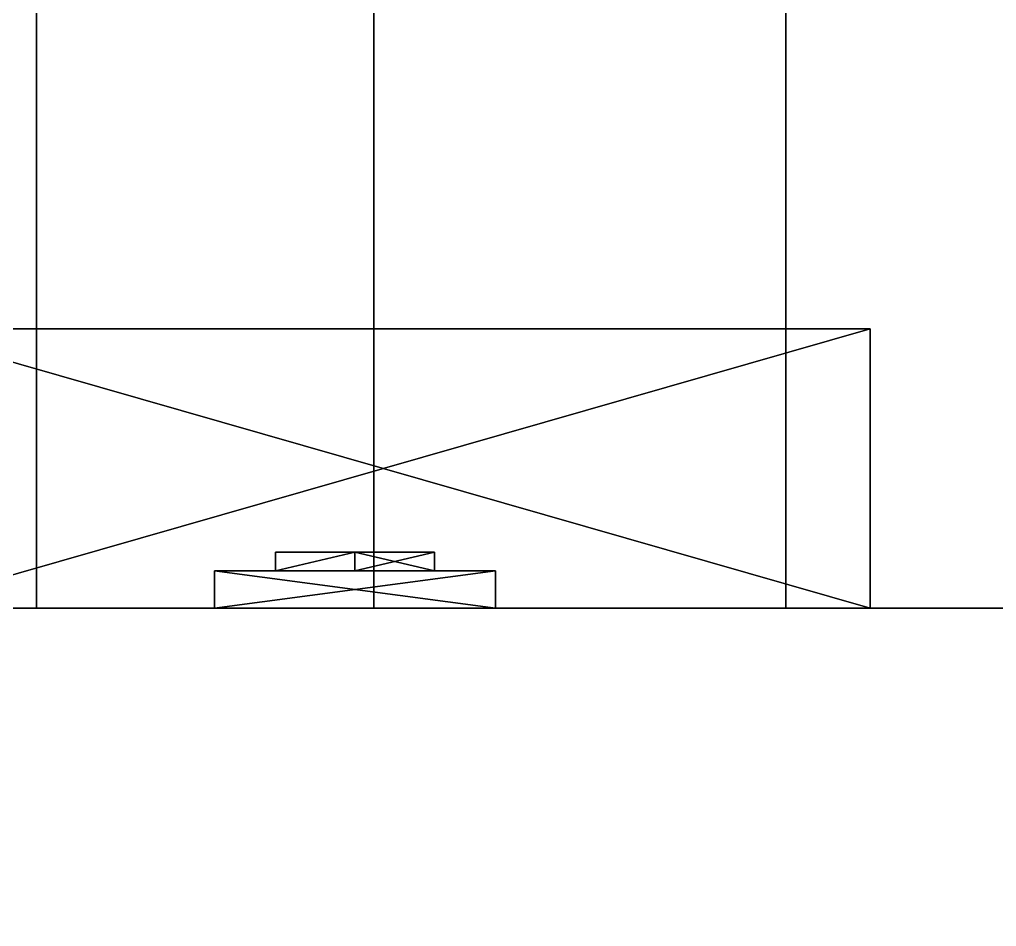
# Model space of a CAD drawing. Extents: x 0 to 5234, y -4951 to 0.
# Drawn here: x 4503.1 to 4555.2, y -4761.5 to -4713.1 of the extents above; entities that cross this region are included whole.
import ezdxf

# ---------------------------------------------------------------- set-up
doc = ezdxf.new("R2010")
doc.units = 0
for name, color, linetype in [('LAYER0', 7, 'CONTINUOUS'), ('LAYER115', 7, 'CONTINUOUS'), ('LAYER116', 7, 'CONTINUOUS'), ('LAYER128', 7, 'CONTINUOUS'), ('LAYER132', 7, 'CONTINUOUS'), ('LAYER135', 7, 'CONTINUOUS'), ('LAYER139', 7, 'CONTINUOUS'), ('LAYER151', 253, 'CONTINUOUS'), ('LAYER153', 253, 'CONTINUOUS'), ('LAYER155', 253, 'CONTINUOUS'), ('LAYER157', 253, 'CONTINUOUS'), ('LAYER159', 253, 'CONTINUOUS')]:
    doc.layers.add(name, color=color, linetype=linetype)

msp = doc.modelspace()

# ---------------------------------------------------------------- linework, layer by layer
at = {"layer": 'LAYER0', "invisible_edges": 1}
for points in [[(5234, 0), (0, -4951), (0, 0), (5234, 0)], [(5234, -4951, 5), (0, 0, 5), (0, -4951, 5), (5234, -4951, 5)], [(0, 0, 5), (5234, -4951, 5), (5234, 0, 5), (0, 0, 5)], [(0, -4951), (5234, 0), (5234, -4951), (0, -4951)]]:
    msp.add_3dface(points, dxfattribs=at)
at = {"layer": 'LAYER115', "invisible_edges": 1}
for points in [[(5039.4, -3845.168, 1939), (4544, -4744.498, 1939), (5039.4, -4744.498, 1939), (5039.4, -3845.168, 1939)], [(4544, -4744.498, 1939), (5039.4, -3845.168, 1939), (4544, -3845.168, 1939), (4544, -4744.498, 1939)], [(4544, -3845.168, 1921), (4544, -4744.498, 1939), (4544, -3845.168, 1939), (4544, -3845.168, 1921)], [(4544, -4744.498, 1939), (4544, -3845.168, 1921), (4544, -4744.498, 1921), (4544, -4744.498, 1939)], [(4544, -3845.168, 1921), (5039.4, -4744.498, 1921), (4544, -4744.498, 1921), (4544, -3845.168, 1921)], [(5039.4, -4744.498, 1921), (4544, -3845.168, 1921), (5039.4, -3845.168, 1921), (5039.4, -4744.498, 1921)], [(5039.4, -4744.498, 1921), (4544, -4744.498, 1939), (4544, -4744.498, 1921), (5039.4, -4744.498, 1921)], [(4544, -4744.498, 1939), (5039.4, -4744.498, 1921), (5039.4, -4744.498, 1939), (4544, -4744.498, 1939)]]:
    msp.add_3dface(points, dxfattribs=at)
at = {"layer": 'LAYER116', "invisible_edges": 1}
for points in [[(5039.4, -3845.168, 871), (4544, -4744.498, 871), (5039.4, -4744.498, 871), (5039.4, -3845.168, 871)], [(4544, -4744.498, 871), (5039.4, -3845.168, 871), (4544, -3845.168, 871), (4544, -4744.498, 871)], [(4544, -3845.168, 853), (4544, -4744.498, 871), (4544, -3845.168, 871), (4544, -3845.168, 853)], [(4544, -4744.498, 871), (4544, -3845.168, 853), (4544, -4744.498, 853), (4544, -4744.498, 871)], [(4544, -3845.168, 853), (5039.4, -4744.498, 853), (4544, -4744.498, 853), (4544, -3845.168, 853)], [(5039.4, -4744.498, 853), (4544, -3845.168, 853), (5039.4, -3845.168, 853), (5039.4, -4744.498, 853)], [(5039.4, -4744.498, 853), (4544, -4744.498, 871), (4544, -4744.498, 853), (5039.4, -4744.498, 853)], [(4544, -4744.498, 871), (5039.4, -4744.498, 853), (5039.4, -4744.498, 871), (4544, -4744.498, 871)]]:
    msp.add_3dface(points, dxfattribs=at)
at = {"layer": 'LAYER128', "invisible_edges": 1}
for points in [[(5064, -4744.5, 5), (4484, -4744.5, 2355), (5064, -4744.5, 2355), (5064, -4744.5, 5)], [(4484, -4744.5, 2355), (5064, -4744.5, 5), (4484, -4744.5, 5), (4484, -4744.5, 2355)], [(5064, -4744.5, 5), (4484, -4762.5, 5), (4484, -4744.5, 5), (5064, -4744.5, 5)], [(4484, -4762.5, 5), (5064, -4744.5, 5), (5064, -4762.5, 5), (4484, -4762.5, 5)], [(5064, -4762.5, 2355), (4484, -4744.5, 2355), (4484, -4762.5, 2355), (5064, -4762.5, 2355)], [(4484, -4744.5, 2355), (5064, -4762.5, 2355), (5064, -4744.5, 2355), (4484, -4744.5, 2355)]]:
    msp.add_3dface(points, dxfattribs=at)
at = {"layer": 'LAYER132', "invisible_edges": 1}
for points in [[(5064, -4744.498, 85), (4484, -3845.168, 85), (5064, -3845.168, 85), (5064, -4744.498, 85)], [(4484, -3845.168, 85), (5064, -4744.498, 85), (4484, -4744.498, 85), (4484, -3845.168, 85)], [(4484, -4744.498, 103), (5064, -3845.168, 103), (4484, -3845.168, 103), (4484, -4744.498, 103)], [(5064, -3845.168, 103), (4484, -4744.498, 103), (5064, -4744.498, 103), (5064, -3845.168, 103)], [(5064, -4744.498, 85), (4484, -4744.498, 103), (4484, -4744.498, 85), (5064, -4744.498, 85)], [(4484, -4744.498, 103), (5064, -4744.498, 85), (5064, -4744.498, 103), (4484, -4744.498, 103)]]:
    msp.add_3dface(points, dxfattribs=at)
at = {"layer": 'LAYER135', "invisible_edges": 1}
for points in [[(4504, -4744.498, 5), (4522, -3845.168, 5), (4522, -4744.498, 5), (4504, -4744.498, 5)], [(4522, -3845.168, 5), (4504, -4744.498, 5), (4504, -3845.168, 5), (4522, -3845.168, 5)], [(4504, -3845.168, 85), (4522, -4744.498, 85), (4522, -3845.168, 85), (4504, -3845.168, 85)], [(4522, -4744.498, 85), (4504, -3845.168, 85), (4504, -4744.498, 85), (4522, -4744.498, 85)], [(4504, -4744.498, 5), (4504, -3845.168, 85), (4504, -3845.168, 5), (4504, -4744.498, 5)], [(4504, -3845.168, 85), (4504, -4744.498, 5), (4504, -4744.498, 85), (4504, -3845.168, 85)], [(4522, -4744.498, 85), (4522, -3845.168, 5), (4522, -3845.168, 85), (4522, -4744.498, 85)], [(4522, -3845.168, 5), (4522, -4744.498, 85), (4522, -4744.498, 5), (4522, -3845.168, 5)], [(4522, -4744.498, 85), (4504, -4744.498, 5), (4522, -4744.498, 5), (4522, -4744.498, 85)], [(4504, -4744.498, 5), (4522, -4744.498, 85), (4504, -4744.498, 85), (4504, -4744.498, 5)]]:
    msp.add_3dface(points, dxfattribs=at)
at = {"layer": 'LAYER139', "invisible_edges": 1}
for points in [[(5064, -3845.168, 2354), (4484, -4744.498, 2354), (5064, -4744.498, 2354), (5064, -3845.168, 2354)], [(4484, -4744.498, 2354), (5064, -3845.168, 2354), (4484, -3845.168, 2354), (4484, -4744.498, 2354)], [(4484, -3845.168, 2336), (5064, -4744.498, 2336), (4484, -4744.498, 2336), (4484, -3845.168, 2336)], [(5064, -4744.498, 2336), (4484, -3845.168, 2336), (5064, -3845.168, 2336), (5064, -4744.498, 2336)], [(5064, -4744.498, 2336), (4484, -4744.498, 2354), (4484, -4744.498, 2336), (5064, -4744.498, 2336)], [(4484, -4744.498, 2354), (5064, -4744.498, 2336), (5064, -4744.498, 2354), (4484, -4744.498, 2354)]]:
    msp.add_3dface(points, dxfattribs=at)
at = {"layer": 'LAYER151'}
for points in [[(4496.5, -4744.498, 181.2174), (4496.5, -4729.577, 181.2174), (4548.5, -4744.498, 181.2174), (4496.5, -4744.498, 181.2174)], [(4548.5, -4744.498, 181.2174), (4496.5, -4729.577, 181.2174), (4548.5, -4729.577, 181.2174), (4548.5, -4744.498, 181.2174)], [(4548.5, -4744.498, 194.7826), (4548.5, -4729.577, 194.7826), (4496.5, -4744.498, 194.7826), (4548.5, -4744.498, 194.7826)], [(4496.5, -4744.498, 194.7826), (4548.5, -4729.577, 194.7826), (4496.5, -4729.577, 194.7826), (4496.5, -4744.498, 194.7826)], [(4496.5, -4729.577, 181.2174), (4496.5, -4729.577, 194.7826), (4548.5, -4729.577, 181.2174), (4496.5, -4729.577, 181.2174)], [(4548.5, -4729.577, 181.2174), (4496.5, -4729.577, 194.7826), (4548.5, -4729.577, 194.7826), (4548.5, -4729.577, 181.2174)], [(4548.5, -4744.498, 181.2174), (4548.5, -4729.577, 181.2174), (4548.5, -4744.498, 194.7826), (4548.5, -4744.498, 181.2174)], [(4548.5, -4744.498, 194.7826), (4548.5, -4729.577, 181.2174), (4548.5, -4729.577, 194.7826), (4548.5, -4744.498, 194.7826)], [(4516.757, -4741.514, 206.087), (4521, -4741.514, 201.2909), (4516.757, -4742.508, 206.087), (4516.757, -4741.514, 206.087)], [(4516.757, -4742.508, 206.087), (4521, -4741.514, 201.2909), (4521, -4742.508, 201.2909), (4516.757, -4742.508, 206.087)], [(4521, -4742.508, 210.883), (4521, -4741.514, 210.883), (4516.757, -4742.508, 206.087), (4521, -4742.508, 210.883)], [(4516.757, -4742.508, 206.087), (4521, -4741.514, 210.883), (4516.757, -4741.514, 206.087), (4516.757, -4742.508, 206.087)], [(4521, -4741.514, 210.883), (4525.243, -4741.514, 206.087), (4516.757, -4741.514, 206.087), (4521, -4741.514, 210.883)], [(4516.757, -4741.514, 206.087), (4525.243, -4741.514, 206.087), (4521, -4741.514, 201.2909), (4516.757, -4741.514, 206.087)], [(4516.757, -4741.514, 169.913), (4521, -4741.514, 165.117), (4516.757, -4742.508, 169.913), (4516.757, -4741.514, 169.913)], [(4516.757, -4742.508, 169.913), (4521, -4741.514, 165.117), (4521, -4742.508, 165.117), (4516.757, -4742.508, 169.913)], [(4521, -4742.508, 174.7091), (4521, -4741.514, 174.7091), (4516.757, -4742.508, 169.913), (4521, -4742.508, 174.7091)], [(4516.757, -4742.508, 169.913), (4521, -4741.514, 174.7091), (4516.757, -4741.514, 169.913), (4516.757, -4742.508, 169.913)], [(4521, -4741.514, 174.7091), (4525.243, -4741.514, 169.913), (4516.757, -4741.514, 169.913), (4521, -4741.514, 174.7091)], [(4516.757, -4741.514, 169.913), (4525.243, -4741.514, 169.913), (4521, -4741.514, 165.117), (4516.757, -4741.514, 169.913)], [(4521, -4741.514, 201.2909), (4525.243, -4741.514, 206.087), (4521, -4742.508, 201.2909), (4521, -4741.514, 201.2909)], [(4521, -4742.508, 201.2909), (4525.243, -4741.514, 206.087), (4525.243, -4742.508, 206.087), (4521, -4742.508, 201.2909)], [(4525.243, -4741.514, 206.087), (4521, -4741.514, 210.883), (4525.243, -4742.508, 206.087), (4525.243, -4741.514, 206.087)], [(4525.243, -4742.508, 206.087), (4521, -4741.514, 210.883), (4521, -4742.508, 210.883), (4525.243, -4742.508, 206.087)], [(4521, -4741.514, 165.117), (4525.243, -4741.514, 169.913), (4521, -4742.508, 165.117), (4521, -4741.514, 165.117)], [(4521, -4742.508, 165.117), (4525.243, -4741.514, 169.913), (4525.243, -4742.508, 169.913), (4521, -4742.508, 165.117)], [(4525.243, -4741.514, 169.913), (4521, -4741.514, 174.7091), (4525.243, -4742.508, 169.913), (4525.243, -4741.514, 169.913)], [(4525.243, -4742.508, 169.913), (4521, -4741.514, 174.7091), (4521, -4742.508, 174.7091), (4525.243, -4742.508, 169.913)], [(4513.5, -4742.508, 214), (4513.5, -4744.498, 214), (4528.5, -4744.498, 214), (4513.5, -4742.508, 214)], [(4513.5, -4742.508, 214), (4528.5, -4744.498, 214), (4528.5, -4742.508, 214), (4513.5, -4742.508, 214)], [(4528.5, -4742.508, 162), (4528.5, -4744.498, 162), (4513.5, -4744.498, 162), (4528.5, -4742.508, 162)], [(4528.5, -4742.508, 162), (4513.5, -4744.498, 162), (4513.5, -4742.508, 162), (4528.5, -4742.508, 162)], [(4513.5, -4744.498, 162), (4513.5, -4744.498, 214), (4513.5, -4742.508, 214), (4513.5, -4744.498, 162)], [(4513.5, -4744.498, 162), (4513.5, -4742.508, 214), (4513.5, -4742.508, 162), (4513.5, -4744.498, 162)], [(4513.5, -4742.508, 162), (4513.5, -4742.508, 214), (4528.5, -4742.508, 214), (4513.5, -4742.508, 162)], [(4513.5, -4742.508, 162), (4528.5, -4742.508, 214), (4528.5, -4742.508, 162), (4513.5, -4742.508, 162)], [(4521, -4742.508, 210.883), (4521, -4742.508, 201.2909), (4516.757, -4742.508, 206.087), (4521, -4742.508, 210.883)], [(4521, -4742.508, 174.7091), (4521, -4742.508, 165.117), (4516.757, -4742.508, 169.913), (4521, -4742.508, 174.7091)], [(4521, -4742.508, 210.883), (4525.243, -4742.508, 206.087), (4521, -4742.508, 201.2909), (4521, -4742.508, 210.883)], [(4521, -4742.508, 174.7091), (4525.243, -4742.508, 169.913), (4521, -4742.508, 165.117), (4521, -4742.508, 174.7091)], [(4528.5, -4742.508, 214), (4528.5, -4744.498, 214), (4528.5, -4744.498, 162), (4528.5, -4742.508, 214)], [(4528.5, -4742.508, 214), (4528.5, -4744.498, 162), (4528.5, -4742.508, 162), (4528.5, -4742.508, 214)]]:
    msp.add_3dface(points, dxfattribs=at)
at = {"layer": 'LAYER153'}
for points in [[(4496.5, -4744.498, 697.2174), (4496.5, -4729.577, 697.2174), (4548.5, -4744.498, 697.2174), (4496.5, -4744.498, 697.2174)], [(4548.5, -4744.498, 697.2174), (4496.5, -4729.577, 697.2174), (4548.5, -4729.577, 697.2174), (4548.5, -4744.498, 697.2174)], [(4548.5, -4744.498, 710.7826), (4548.5, -4729.577, 710.7826), (4496.5, -4744.498, 710.7826), (4548.5, -4744.498, 710.7826)], [(4496.5, -4744.498, 710.7826), (4548.5, -4729.577, 710.7826), (4496.5, -4729.577, 710.7826), (4496.5, -4744.498, 710.7826)], [(4496.5, -4729.577, 697.2174), (4496.5, -4729.577, 710.7826), (4548.5, -4729.577, 697.2174), (4496.5, -4729.577, 697.2174)], [(4548.5, -4729.577, 697.2174), (4496.5, -4729.577, 710.7826), (4548.5, -4729.577, 710.7826), (4548.5, -4729.577, 697.2174)], [(4548.5, -4744.498, 697.2174), (4548.5, -4729.577, 697.2174), (4548.5, -4744.498, 710.7826), (4548.5, -4744.498, 697.2174)], [(4548.5, -4744.498, 710.7826), (4548.5, -4729.577, 697.2174), (4548.5, -4729.577, 710.7826), (4548.5, -4744.498, 710.7826)], [(4516.757, -4741.514, 722.087), (4521, -4741.514, 717.291), (4516.757, -4742.508, 722.087), (4516.757, -4741.514, 722.087)], [(4516.757, -4742.508, 722.087), (4521, -4741.514, 717.291), (4521, -4742.508, 717.291), (4516.757, -4742.508, 722.087)], [(4521, -4742.508, 726.883), (4521, -4741.514, 726.883), (4516.757, -4742.508, 722.087), (4521, -4742.508, 726.883)], [(4516.757, -4742.508, 722.087), (4521, -4741.514, 726.883), (4516.757, -4741.514, 722.087), (4516.757, -4742.508, 722.087)], [(4521, -4741.514, 726.883), (4525.243, -4741.514, 722.087), (4516.757, -4741.514, 722.087), (4521, -4741.514, 726.883)], [(4516.757, -4741.514, 722.087), (4525.243, -4741.514, 722.087), (4521, -4741.514, 717.291), (4516.757, -4741.514, 722.087)], [(4516.757, -4741.514, 685.913), (4521, -4741.514, 681.117), (4516.757, -4742.508, 685.913), (4516.757, -4741.514, 685.913)], [(4516.757, -4742.508, 685.913), (4521, -4741.514, 681.117), (4521, -4742.508, 681.117), (4516.757, -4742.508, 685.913)], [(4521, -4742.508, 690.709), (4521, -4741.514, 690.709), (4516.757, -4742.508, 685.913), (4521, -4742.508, 690.709)], [(4516.757, -4742.508, 685.913), (4521, -4741.514, 690.709), (4516.757, -4741.514, 685.913), (4516.757, -4742.508, 685.913)], [(4521, -4741.514, 690.709), (4525.243, -4741.514, 685.913), (4516.757, -4741.514, 685.913), (4521, -4741.514, 690.709)], [(4516.757, -4741.514, 685.913), (4525.243, -4741.514, 685.913), (4521, -4741.514, 681.117), (4516.757, -4741.514, 685.913)], [(4521, -4741.514, 717.291), (4525.243, -4741.514, 722.087), (4521, -4742.508, 717.291), (4521, -4741.514, 717.291)], [(4521, -4742.508, 717.291), (4525.243, -4741.514, 722.087), (4525.243, -4742.508, 722.087), (4521, -4742.508, 717.291)], [(4525.243, -4741.514, 722.087), (4521, -4741.514, 726.883), (4525.243, -4742.508, 722.087), (4525.243, -4741.514, 722.087)], [(4525.243, -4742.508, 722.087), (4521, -4741.514, 726.883), (4521, -4742.508, 726.883), (4525.243, -4742.508, 722.087)], [(4521, -4741.514, 681.117), (4525.243, -4741.514, 685.913), (4521, -4742.508, 681.117), (4521, -4741.514, 681.117)], [(4521, -4742.508, 681.117), (4525.243, -4741.514, 685.913), (4525.243, -4742.508, 685.913), (4521, -4742.508, 681.117)], [(4525.243, -4741.514, 685.913), (4521, -4741.514, 690.709), (4525.243, -4742.508, 685.913), (4525.243, -4741.514, 685.913)], [(4525.243, -4742.508, 685.913), (4521, -4741.514, 690.709), (4521, -4742.508, 690.709), (4525.243, -4742.508, 685.913)], [(4513.5, -4742.508, 730), (4513.5, -4744.498, 730), (4528.5, -4744.498, 730), (4513.5, -4742.508, 730)], [(4513.5, -4742.508, 730), (4528.5, -4744.498, 730), (4528.5, -4742.508, 730), (4513.5, -4742.508, 730)], [(4528.5, -4742.508, 678), (4528.5, -4744.498, 678), (4513.5, -4744.498, 678), (4528.5, -4742.508, 678)], [(4528.5, -4742.508, 678), (4513.5, -4744.498, 678), (4513.5, -4742.508, 678), (4528.5, -4742.508, 678)], [(4513.5, -4744.498, 678), (4513.5, -4744.498, 730), (4513.5, -4742.508, 730), (4513.5, -4744.498, 678)], [(4513.5, -4744.498, 678), (4513.5, -4742.508, 730), (4513.5, -4742.508, 678), (4513.5, -4744.498, 678)], [(4513.5, -4742.508, 678), (4513.5, -4742.508, 730), (4528.5, -4742.508, 730), (4513.5, -4742.508, 678)], [(4513.5, -4742.508, 678), (4528.5, -4742.508, 730), (4528.5, -4742.508, 678), (4513.5, -4742.508, 678)], [(4521, -4742.508, 726.883), (4521, -4742.508, 717.291), (4516.757, -4742.508, 722.087), (4521, -4742.508, 726.883)], [(4521, -4742.508, 690.709), (4521, -4742.508, 681.117), (4516.757, -4742.508, 685.913), (4521, -4742.508, 690.709)], [(4521, -4742.508, 726.883), (4525.243, -4742.508, 722.087), (4521, -4742.508, 717.291), (4521, -4742.508, 726.883)], [(4521, -4742.508, 690.709), (4525.243, -4742.508, 685.913), (4521, -4742.508, 681.117), (4521, -4742.508, 690.709)], [(4528.5, -4742.508, 730), (4528.5, -4744.498, 730), (4528.5, -4744.498, 678), (4528.5, -4742.508, 730)], [(4528.5, -4742.508, 730), (4528.5, -4744.498, 678), (4528.5, -4742.508, 678), (4528.5, -4742.508, 730)]]:
    msp.add_3dface(points, dxfattribs=at)
at = {"layer": 'LAYER155'}
for points in [[(4496.5, -4744.498, 1213.217), (4496.5, -4729.577, 1213.217), (4548.5, -4744.498, 1213.217), (4496.5, -4744.498, 1213.217)], [(4548.5, -4744.498, 1213.217), (4496.5, -4729.577, 1213.217), (4548.5, -4729.577, 1213.217), (4548.5, -4744.498, 1213.217)], [(4548.5, -4744.498, 1226.783), (4548.5, -4729.577, 1226.783), (4496.5, -4744.498, 1226.783), (4548.5, -4744.498, 1226.783)], [(4496.5, -4744.498, 1226.783), (4548.5, -4729.577, 1226.783), (4496.5, -4729.577, 1226.783), (4496.5, -4744.498, 1226.783)], [(4496.5, -4729.577, 1213.217), (4496.5, -4729.577, 1226.783), (4548.5, -4729.577, 1213.217), (4496.5, -4729.577, 1213.217)], [(4548.5, -4729.577, 1213.217), (4496.5, -4729.577, 1226.783), (4548.5, -4729.577, 1226.783), (4548.5, -4729.577, 1213.217)], [(4548.5, -4744.498, 1213.217), (4548.5, -4729.577, 1213.217), (4548.5, -4744.498, 1226.783), (4548.5, -4744.498, 1213.217)], [(4548.5, -4744.498, 1226.783), (4548.5, -4729.577, 1213.217), (4548.5, -4729.577, 1226.783), (4548.5, -4744.498, 1226.783)], [(4516.757, -4741.514, 1238.087), (4521, -4741.514, 1233.291), (4516.757, -4742.508, 1238.087), (4516.757, -4741.514, 1238.087)], [(4516.757, -4742.508, 1238.087), (4521, -4741.514, 1233.291), (4521, -4742.508, 1233.291), (4516.757, -4742.508, 1238.087)], [(4521, -4742.508, 1242.883), (4521, -4741.514, 1242.883), (4516.757, -4742.508, 1238.087), (4521, -4742.508, 1242.883)], [(4516.757, -4742.508, 1238.087), (4521, -4741.514, 1242.883), (4516.757, -4741.514, 1238.087), (4516.757, -4742.508, 1238.087)], [(4521, -4741.514, 1242.883), (4525.243, -4741.514, 1238.087), (4516.757, -4741.514, 1238.087), (4521, -4741.514, 1242.883)], [(4516.757, -4741.514, 1238.087), (4525.243, -4741.514, 1238.087), (4521, -4741.514, 1233.291), (4516.757, -4741.514, 1238.087)], [(4516.757, -4741.514, 1201.913), (4521, -4741.514, 1197.117), (4516.757, -4742.508, 1201.913), (4516.757, -4741.514, 1201.913)], [(4516.757, -4742.508, 1201.913), (4521, -4741.514, 1197.117), (4521, -4742.508, 1197.117), (4516.757, -4742.508, 1201.913)], [(4521, -4742.508, 1206.709), (4521, -4741.514, 1206.709), (4516.757, -4742.508, 1201.913), (4521, -4742.508, 1206.709)], [(4516.757, -4742.508, 1201.913), (4521, -4741.514, 1206.709), (4516.757, -4741.514, 1201.913), (4516.757, -4742.508, 1201.913)], [(4521, -4741.514, 1206.709), (4525.243, -4741.514, 1201.913), (4516.757, -4741.514, 1201.913), (4521, -4741.514, 1206.709)], [(4516.757, -4741.514, 1201.913), (4525.243, -4741.514, 1201.913), (4521, -4741.514, 1197.117), (4516.757, -4741.514, 1201.913)], [(4521, -4741.514, 1233.291), (4525.243, -4741.514, 1238.087), (4521, -4742.508, 1233.291), (4521, -4741.514, 1233.291)], [(4521, -4742.508, 1233.291), (4525.243, -4741.514, 1238.087), (4525.243, -4742.508, 1238.087), (4521, -4742.508, 1233.291)], [(4525.243, -4741.514, 1238.087), (4521, -4741.514, 1242.883), (4525.243, -4742.508, 1238.087), (4525.243, -4741.514, 1238.087)], [(4525.243, -4742.508, 1238.087), (4521, -4741.514, 1242.883), (4521, -4742.508, 1242.883), (4525.243, -4742.508, 1238.087)], [(4521, -4741.514, 1197.117), (4525.243, -4741.514, 1201.913), (4521, -4742.508, 1197.117), (4521, -4741.514, 1197.117)], [(4521, -4742.508, 1197.117), (4525.243, -4741.514, 1201.913), (4525.243, -4742.508, 1201.913), (4521, -4742.508, 1197.117)], [(4525.243, -4741.514, 1201.913), (4521, -4741.514, 1206.709), (4525.243, -4742.508, 1201.913), (4525.243, -4741.514, 1201.913)], [(4525.243, -4742.508, 1201.913), (4521, -4741.514, 1206.709), (4521, -4742.508, 1206.709), (4525.243, -4742.508, 1201.913)], [(4513.5, -4742.508, 1246), (4513.5, -4744.498, 1246), (4528.5, -4744.498, 1246), (4513.5, -4742.508, 1246)], [(4513.5, -4742.508, 1246), (4528.5, -4744.498, 1246), (4528.5, -4742.508, 1246), (4513.5, -4742.508, 1246)], [(4528.5, -4742.508, 1194), (4528.5, -4744.498, 1194), (4513.5, -4744.498, 1194), (4528.5, -4742.508, 1194)], [(4528.5, -4742.508, 1194), (4513.5, -4744.498, 1194), (4513.5, -4742.508, 1194), (4528.5, -4742.508, 1194)], [(4513.5, -4744.498, 1194), (4513.5, -4744.498, 1246), (4513.5, -4742.508, 1246), (4513.5, -4744.498, 1194)], [(4513.5, -4744.498, 1194), (4513.5, -4742.508, 1246), (4513.5, -4742.508, 1194), (4513.5, -4744.498, 1194)], [(4513.5, -4742.508, 1194), (4513.5, -4742.508, 1246), (4528.5, -4742.508, 1246), (4513.5, -4742.508, 1194)], [(4513.5, -4742.508, 1194), (4528.5, -4742.508, 1246), (4528.5, -4742.508, 1194), (4513.5, -4742.508, 1194)], [(4521, -4742.508, 1242.883), (4521, -4742.508, 1233.291), (4516.757, -4742.508, 1238.087), (4521, -4742.508, 1242.883)], [(4521, -4742.508, 1206.709), (4521, -4742.508, 1197.117), (4516.757, -4742.508, 1201.913), (4521, -4742.508, 1206.709)], [(4521, -4742.508, 1242.883), (4525.243, -4742.508, 1238.087), (4521, -4742.508, 1233.291), (4521, -4742.508, 1242.883)], [(4521, -4742.508, 1206.709), (4525.243, -4742.508, 1201.913), (4521, -4742.508, 1197.117), (4521, -4742.508, 1206.709)], [(4528.5, -4742.508, 1246), (4528.5, -4744.498, 1246), (4528.5, -4744.498, 1194), (4528.5, -4742.508, 1246)], [(4528.5, -4742.508, 1246), (4528.5, -4744.498, 1194), (4528.5, -4742.508, 1194), (4528.5, -4742.508, 1246)]]:
    msp.add_3dface(points, dxfattribs=at)
at = {"layer": 'LAYER157'}
for points in [[(4496.5, -4744.498, 1729.217), (4496.5, -4729.577, 1729.217), (4548.5, -4744.498, 1729.217), (4496.5, -4744.498, 1729.217)], [(4548.5, -4744.498, 1729.217), (4496.5, -4729.577, 1729.217), (4548.5, -4729.577, 1729.217), (4548.5, -4744.498, 1729.217)], [(4548.5, -4744.498, 1742.783), (4548.5, -4729.577, 1742.783), (4496.5, -4744.498, 1742.783), (4548.5, -4744.498, 1742.783)], [(4496.5, -4744.498, 1742.783), (4548.5, -4729.577, 1742.783), (4496.5, -4729.577, 1742.783), (4496.5, -4744.498, 1742.783)], [(4496.5, -4729.577, 1729.217), (4496.5, -4729.577, 1742.783), (4548.5, -4729.577, 1729.217), (4496.5, -4729.577, 1729.217)], [(4548.5, -4729.577, 1729.217), (4496.5, -4729.577, 1742.783), (4548.5, -4729.577, 1742.783), (4548.5, -4729.577, 1729.217)], [(4548.5, -4744.498, 1729.217), (4548.5, -4729.577, 1729.217), (4548.5, -4744.498, 1742.783), (4548.5, -4744.498, 1729.217)], [(4548.5, -4744.498, 1742.783), (4548.5, -4729.577, 1729.217), (4548.5, -4729.577, 1742.783), (4548.5, -4744.498, 1742.783)], [(4516.757, -4741.514, 1754.087), (4521, -4741.514, 1749.291), (4516.757, -4742.508, 1754.087), (4516.757, -4741.514, 1754.087)], [(4516.757, -4742.508, 1754.087), (4521, -4741.514, 1749.291), (4521, -4742.508, 1749.291), (4516.757, -4742.508, 1754.087)], [(4521, -4742.508, 1758.883), (4521, -4741.514, 1758.883), (4516.757, -4742.508, 1754.087), (4521, -4742.508, 1758.883)], [(4516.757, -4742.508, 1754.087), (4521, -4741.514, 1758.883), (4516.757, -4741.514, 1754.087), (4516.757, -4742.508, 1754.087)], [(4521, -4741.514, 1758.883), (4525.243, -4741.514, 1754.087), (4516.757, -4741.514, 1754.087), (4521, -4741.514, 1758.883)], [(4516.757, -4741.514, 1754.087), (4525.243, -4741.514, 1754.087), (4521, -4741.514, 1749.291), (4516.757, -4741.514, 1754.087)], [(4516.757, -4741.514, 1717.913), (4521, -4741.514, 1713.117), (4516.757, -4742.508, 1717.913), (4516.757, -4741.514, 1717.913)], [(4516.757, -4742.508, 1717.913), (4521, -4741.514, 1713.117), (4521, -4742.508, 1713.117), (4516.757, -4742.508, 1717.913)], [(4521, -4742.508, 1722.709), (4521, -4741.514, 1722.709), (4516.757, -4742.508, 1717.913), (4521, -4742.508, 1722.709)], [(4516.757, -4742.508, 1717.913), (4521, -4741.514, 1722.709), (4516.757, -4741.514, 1717.913), (4516.757, -4742.508, 1717.913)], [(4521, -4741.514, 1722.709), (4525.243, -4741.514, 1717.913), (4516.757, -4741.514, 1717.913), (4521, -4741.514, 1722.709)], [(4516.757, -4741.514, 1717.913), (4525.243, -4741.514, 1717.913), (4521, -4741.514, 1713.117), (4516.757, -4741.514, 1717.913)], [(4521, -4741.514, 1749.291), (4525.243, -4741.514, 1754.087), (4521, -4742.508, 1749.291), (4521, -4741.514, 1749.291)], [(4521, -4742.508, 1749.291), (4525.243, -4741.514, 1754.087), (4525.243, -4742.508, 1754.087), (4521, -4742.508, 1749.291)], [(4525.243, -4741.514, 1754.087), (4521, -4741.514, 1758.883), (4525.243, -4742.508, 1754.087), (4525.243, -4741.514, 1754.087)], [(4525.243, -4742.508, 1754.087), (4521, -4741.514, 1758.883), (4521, -4742.508, 1758.883), (4525.243, -4742.508, 1754.087)], [(4521, -4741.514, 1713.117), (4525.243, -4741.514, 1717.913), (4521, -4742.508, 1713.117), (4521, -4741.514, 1713.117)], [(4521, -4742.508, 1713.117), (4525.243, -4741.514, 1717.913), (4525.243, -4742.508, 1717.913), (4521, -4742.508, 1713.117)], [(4525.243, -4741.514, 1717.913), (4521, -4741.514, 1722.709), (4525.243, -4742.508, 1717.913), (4525.243, -4741.514, 1717.913)], [(4525.243, -4742.508, 1717.913), (4521, -4741.514, 1722.709), (4521, -4742.508, 1722.709), (4525.243, -4742.508, 1717.913)], [(4513.5, -4742.508, 1762), (4513.5, -4744.498, 1762), (4528.5, -4744.498, 1762), (4513.5, -4742.508, 1762)], [(4513.5, -4742.508, 1762), (4528.5, -4744.498, 1762), (4528.5, -4742.508, 1762), (4513.5, -4742.508, 1762)], [(4528.5, -4742.508, 1710), (4528.5, -4744.498, 1710), (4513.5, -4744.498, 1710), (4528.5, -4742.508, 1710)], [(4528.5, -4742.508, 1710), (4513.5, -4744.498, 1710), (4513.5, -4742.508, 1710), (4528.5, -4742.508, 1710)], [(4513.5, -4744.498, 1710), (4513.5, -4744.498, 1762), (4513.5, -4742.508, 1762), (4513.5, -4744.498, 1710)], [(4513.5, -4744.498, 1710), (4513.5, -4742.508, 1762), (4513.5, -4742.508, 1710), (4513.5, -4744.498, 1710)], [(4513.5, -4742.508, 1710), (4513.5, -4742.508, 1762), (4528.5, -4742.508, 1762), (4513.5, -4742.508, 1710)], [(4513.5, -4742.508, 1710), (4528.5, -4742.508, 1762), (4528.5, -4742.508, 1710), (4513.5, -4742.508, 1710)], [(4521, -4742.508, 1758.883), (4521, -4742.508, 1749.291), (4516.757, -4742.508, 1754.087), (4521, -4742.508, 1758.883)], [(4521, -4742.508, 1722.709), (4521, -4742.508, 1713.117), (4516.757, -4742.508, 1717.913), (4521, -4742.508, 1722.709)], [(4521, -4742.508, 1758.883), (4525.243, -4742.508, 1754.087), (4521, -4742.508, 1749.291), (4521, -4742.508, 1758.883)], [(4521, -4742.508, 1722.709), (4525.243, -4742.508, 1717.913), (4521, -4742.508, 1713.117), (4521, -4742.508, 1722.709)], [(4528.5, -4742.508, 1762), (4528.5, -4744.498, 1762), (4528.5, -4744.498, 1710), (4528.5, -4742.508, 1762)], [(4528.5, -4742.508, 1762), (4528.5, -4744.498, 1710), (4528.5, -4742.508, 1710), (4528.5, -4742.508, 1762)]]:
    msp.add_3dface(points, dxfattribs=at)
at = {"layer": 'LAYER159'}
for points in [[(4496.5, -4744.498, 2245.217), (4496.5, -4729.577, 2245.217), (4548.5, -4744.498, 2245.217), (4496.5, -4744.498, 2245.217)], [(4548.5, -4744.498, 2245.217), (4496.5, -4729.577, 2245.217), (4548.5, -4729.577, 2245.217), (4548.5, -4744.498, 2245.217)], [(4548.5, -4744.498, 2258.783), (4548.5, -4729.577, 2258.783), (4496.5, -4744.498, 2258.783), (4548.5, -4744.498, 2258.783)], [(4496.5, -4744.498, 2258.783), (4548.5, -4729.577, 2258.783), (4496.5, -4729.577, 2258.783), (4496.5, -4744.498, 2258.783)], [(4496.5, -4729.577, 2245.217), (4496.5, -4729.577, 2258.783), (4548.5, -4729.577, 2245.217), (4496.5, -4729.577, 2245.217)], [(4548.5, -4729.577, 2245.217), (4496.5, -4729.577, 2258.783), (4548.5, -4729.577, 2258.783), (4548.5, -4729.577, 2245.217)], [(4548.5, -4744.498, 2245.217), (4548.5, -4729.577, 2245.217), (4548.5, -4744.498, 2258.783), (4548.5, -4744.498, 2245.217)], [(4548.5, -4744.498, 2258.783), (4548.5, -4729.577, 2245.217), (4548.5, -4729.577, 2258.783), (4548.5, -4744.498, 2258.783)], [(4516.757, -4741.514, 2270.087), (4521, -4741.514, 2265.291), (4516.757, -4742.508, 2270.087), (4516.757, -4741.514, 2270.087)], [(4516.757, -4742.508, 2270.087), (4521, -4741.514, 2265.291), (4521, -4742.508, 2265.291), (4516.757, -4742.508, 2270.087)], [(4521, -4742.508, 2274.883), (4521, -4741.514, 2274.883), (4516.757, -4742.508, 2270.087), (4521, -4742.508, 2274.883)], [(4516.757, -4742.508, 2270.087), (4521, -4741.514, 2274.883), (4516.757, -4741.514, 2270.087), (4516.757, -4742.508, 2270.087)], [(4521, -4741.514, 2274.883), (4525.243, -4741.514, 2270.087), (4516.757, -4741.514, 2270.087), (4521, -4741.514, 2274.883)], [(4516.757, -4741.514, 2270.087), (4525.243, -4741.514, 2270.087), (4521, -4741.514, 2265.291), (4516.757, -4741.514, 2270.087)], [(4516.757, -4741.514, 2233.913), (4521, -4741.514, 2229.117), (4516.757, -4742.508, 2233.913), (4516.757, -4741.514, 2233.913)], [(4516.757, -4742.508, 2233.913), (4521, -4741.514, 2229.117), (4521, -4742.508, 2229.117), (4516.757, -4742.508, 2233.913)], [(4521, -4742.508, 2238.709), (4521, -4741.514, 2238.709), (4516.757, -4742.508, 2233.913), (4521, -4742.508, 2238.709)], [(4516.757, -4742.508, 2233.913), (4521, -4741.514, 2238.709), (4516.757, -4741.514, 2233.913), (4516.757, -4742.508, 2233.913)], [(4521, -4741.514, 2238.709), (4525.243, -4741.514, 2233.913), (4516.757, -4741.514, 2233.913), (4521, -4741.514, 2238.709)], [(4516.757, -4741.514, 2233.913), (4525.243, -4741.514, 2233.913), (4521, -4741.514, 2229.117), (4516.757, -4741.514, 2233.913)], [(4521, -4741.514, 2265.291), (4525.243, -4741.514, 2270.087), (4521, -4742.508, 2265.291), (4521, -4741.514, 2265.291)], [(4521, -4742.508, 2265.291), (4525.243, -4741.514, 2270.087), (4525.243, -4742.508, 2270.087), (4521, -4742.508, 2265.291)], [(4525.243, -4741.514, 2270.087), (4521, -4741.514, 2274.883), (4525.243, -4742.508, 2270.087), (4525.243, -4741.514, 2270.087)], [(4525.243, -4742.508, 2270.087), (4521, -4741.514, 2274.883), (4521, -4742.508, 2274.883), (4525.243, -4742.508, 2270.087)], [(4521, -4741.514, 2229.117), (4525.243, -4741.514, 2233.913), (4521, -4742.508, 2229.117), (4521, -4741.514, 2229.117)], [(4521, -4742.508, 2229.117), (4525.243, -4741.514, 2233.913), (4525.243, -4742.508, 2233.913), (4521, -4742.508, 2229.117)], [(4525.243, -4741.514, 2233.913), (4521, -4741.514, 2238.709), (4525.243, -4742.508, 2233.913), (4525.243, -4741.514, 2233.913)], [(4525.243, -4742.508, 2233.913), (4521, -4741.514, 2238.709), (4521, -4742.508, 2238.709), (4525.243, -4742.508, 2233.913)], [(4513.5, -4742.508, 2278), (4513.5, -4744.498, 2278), (4528.5, -4744.498, 2278), (4513.5, -4742.508, 2278)], [(4513.5, -4742.508, 2278), (4528.5, -4744.498, 2278), (4528.5, -4742.508, 2278), (4513.5, -4742.508, 2278)], [(4528.5, -4742.508, 2226), (4528.5, -4744.498, 2226), (4513.5, -4744.498, 2226), (4528.5, -4742.508, 2226)], [(4528.5, -4742.508, 2226), (4513.5, -4744.498, 2226), (4513.5, -4742.508, 2226), (4528.5, -4742.508, 2226)], [(4513.5, -4744.498, 2226), (4513.5, -4744.498, 2278), (4513.5, -4742.508, 2278), (4513.5, -4744.498, 2226)], [(4513.5, -4744.498, 2226), (4513.5, -4742.508, 2278), (4513.5, -4742.508, 2226), (4513.5, -4744.498, 2226)], [(4513.5, -4742.508, 2226), (4513.5, -4742.508, 2278), (4528.5, -4742.508, 2278), (4513.5, -4742.508, 2226)], [(4513.5, -4742.508, 2226), (4528.5, -4742.508, 2278), (4528.5, -4742.508, 2226), (4513.5, -4742.508, 2226)], [(4521, -4742.508, 2274.883), (4521, -4742.508, 2265.291), (4516.757, -4742.508, 2270.087), (4521, -4742.508, 2274.883)], [(4521, -4742.508, 2238.709), (4521, -4742.508, 2229.117), (4516.757, -4742.508, 2233.913), (4521, -4742.508, 2238.709)], [(4521, -4742.508, 2274.883), (4525.243, -4742.508, 2270.087), (4521, -4742.508, 2265.291), (4521, -4742.508, 2274.883)], [(4521, -4742.508, 2238.709), (4525.243, -4742.508, 2233.913), (4521, -4742.508, 2229.117), (4521, -4742.508, 2238.709)], [(4528.5, -4742.508, 2278), (4528.5, -4744.498, 2278), (4528.5, -4744.498, 2226), (4528.5, -4742.508, 2278)], [(4528.5, -4742.508, 2278), (4528.5, -4744.498, 2226), (4528.5, -4742.508, 2226), (4528.5, -4742.508, 2278)]]:
    msp.add_3dface(points, dxfattribs=at)

doc.saveas('drawing.dxf')
